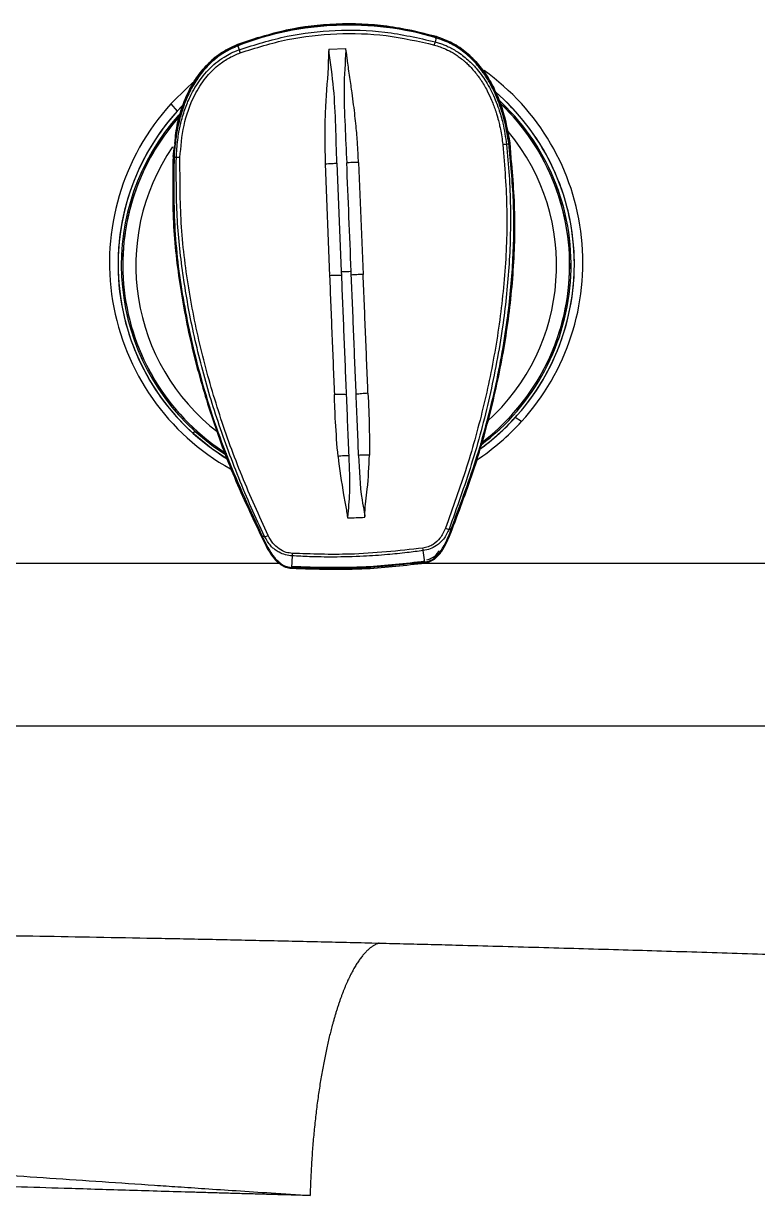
# Model space of a CAD drawing. Extents: x 526 to 610, y 679 to 808.
# Drawn here: x 573.57 to 577.83, y 753.36 to 760.17 of the extents above; entities that cross this region are included whole.
import ezdxf

# ---------------------------------------------------------------- set-up
doc = ezdxf.new("R2010")
doc.units = 0
doc.header["$MEASUREMENT"] = 0
doc.layers.add('1', color=4, linetype='Continuous')

# ---------------------------------------------------------------- blocks, each defined once
blk = doc.blocks.new('JETSETTER LX')
at = {"layer": '1', "color": 3, "linetype": 'Continuous', "lineweight": 25}
for p, q in [((48.6866, 63.1679), (48.8092, 63.2103)), ((48.6866, 63.1679), (48.6866, 63.1672)), ((48.6866, 63.1679), (48.6866, 63.1679)), ((49.8409, 63.207), (49.8351, 63.1837)), ((49.8426, 63.2145), (49.8426, 63.2137)), ((49.8426, 63.2145), (49.8426, 63.2145)), ((48.6888, 63.1605), (48.6962, 63.1378)), ((49.2163, 63.1412), (49.3163, 63.1453)), ((48.2992, 62.823), (48.3359, 62.7801)), ((50.2082, 62.8721), (50.1897, 62.8886)), ((48.3359, 62.7801), (48.3636, 62.8096)), ((48.32, 62.5738), (48.3122, 62.5165)), ((48.3123, 62.5173), (48.3204, 62.5774)), ((48.3184, 62.5939), (48.3184, 62.5931)), ((50.2492, 62.5882), (50.2614, 62.5932)), ((50.2614, 62.5932), (50.2623, 62.5936)), ((50.2682, 62.5962), (50.2683, 62.5953)), ((50.2682, 62.5962), (50.2768, 62.4807)), ((48.3123, 62.5173), (48.3122, 62.5165)), ((48.3191, 62.5149), (48.3182, 62.5152)), ((48.3191, 62.5149), (48.3314, 62.5109)), ((49.3897, 62.4835), (49.4167, 61.8332)), ((49.1961, 62.4756), (49.2215, 61.8254)), ((49.2642, 62.4793), (49.2893, 61.8494)), ((50.2811, 62.4802), (50.281, 62.481)), ((50.3371, 60.9791), (50.3004, 61.0026)), ((48.4409, 60.9209), (48.4281, 60.9106)), ((48.8334, 60.3094), (48.8325, 60.3093)), ((48.8443, 60.311), (48.8334, 60.3094)), ((49.9154, 60.3542), (49.9267, 60.3535)), ((49.9267, 60.3535), (49.9276, 60.3534)), ((49.0039, 60.1985), (48.9998, 60.1312)), ((49.7752, 60.1625), (49.7654, 60.2292)), ((48.9313, 60.1541), (45.6526, 60.1541)), ((52.0682, 60.1541), (49.6817, 60.1541)), ((53.622, 59.2102), (45.4485, 59.2102))]:
    blk.add_line(p, q, dxfattribs=at)
at = {"layer": '1', "color": 3, "linetype": 'Continuous', "lineweight": 25, "flags": 128}
for points in [[(49.5795, 63.2715), (49.6998, 63.2506), (49.8426, 63.2145)], [(49.6665, 63.2534), (49.699, 63.2469), (49.8414, 63.2109)], [(48.4384, 62.9563), (48.3978, 62.9212), (48.2992, 62.823)], [(48.4409, 60.9209), (48.5469, 60.8346), (48.6204, 60.7847)], [(48.6353, 60.7569), (48.5357, 60.823), (48.4281, 60.9106)]]:
    blk.add_lwpolyline(points, dxfattribs=at)
at = {"layer": '1', "color": 3, "linetype": 'Continuous', "lineweight": 25}
for centre, radius, start, end in [((49.3328, 61.4983), 1.7865, 81.1884, 111.15618), ((49.3328, 61.4963), 1.7845, 73.45882, 111.15626), ((49.5942, 63.2307), 0.2454, 344.48796, 348.96239), ((48.9156, 63.1979), 0.2275, 195.31459, 200.13721), ((49.3211, 61.9011), 1.372, 317.77734, 54.45693), ((49.3211, 61.8914), 1.3224, 317.77447, 49.20863), ((49.3154, 61.901), 1.3722, 137.78136, 240.80958), ((49.3209, 61.8913), 1.3226, 305.68153, 47.86699), ((49.3209, 61.8876), 1.2955, 306.88764, 46.33378), ((49.321, 61.8876), 1.3036, 306.65355, 47.86881), ((49.3152, 61.8913), 1.3224, 135.52234, 227.87219), ((49.3154, 61.8913), 1.3226, 137.77993, 239.08652), ((49.3152, 61.8876), 1.3035, 137.99102, 227.87217), ((49.3209, 61.8876), 1.2953, 306.89669, 46.05332), ((49.3155, 61.8876), 1.2955, 138.72438, 237.48635), ((49.3155, 61.8876), 1.2953, 138.41287, 237.69493), ((49.3209, 61.8845), 1.2192, 311.93031, 39.63801), ((49.3155, 61.8845), 1.2193, 145.5705, 232.53267), ((50.2515, 62.4015), 0.1867, 90.71581, 97.26508), ((48.344, 62.3259), 0.1854, 87.33447, 93.90117), ((49.3192, 61.8929), 1.3249, 305.75519, 317.7816), ((49.3192, 61.9027), 1.3745, 303.36784, 317.7814), ((48.8404, 60.3612), 0.0504, 274.39174, 299.16881), ((49.9152, 60.4047), 0.0505, 245.49135, 270.29617), ((49.4084, 60.1972), 0.3585, 5.12064, 7.41628), ((49.33, 60.1971), 0.3261, 177.23315, 179.75595)]:
    blk.add_arc(centre, radius, start, end, dxfattribs=at)
blk.add_open_spline([(49.8426, 63.2137), (49.7471, 63.2373), (49.5562, 63.2843), (49.2604, 63.2934), (48.9663, 63.2605), (48.7798, 63.1983), (48.6866, 63.1672)], degree=3, dxfattribs=at)
for points, knots in [([(48.6962, 63.1378), (48.7884, 63.1669), (48.9702, 63.2242), (49.2562, 63.2554), (49.547, 63.2491), (49.7378, 63.2058), (49.8351, 63.1837)], [0, 0, 0, 0, 0.250309, 0.493487, 0.741947, 1, 1, 1, 1]), ([(48.702, 63.1196), (48.7933, 63.1483), (48.9759, 63.2057), (49.2625, 63.2363), (49.5507, 63.2289), (49.7374, 63.1863), (49.8307, 63.1651)], [0, 0, 0, 0, 0.2499976, 0.499994, 0.7500074, 1, 1, 1, 1]), ([(48.6866, 63.1672), (48.6563, 63.1533), (48.5957, 63.1254), (48.5182, 63.0615), (48.4535, 62.9855), (48.4025, 62.8998), (48.3647, 62.808), (48.3323, 62.6997), (48.3245, 62.6203), (48.32, 62.5738)], [0, 0, 0, 0, 0.135318, 0.27056, 0.405679, 0.540626, 0.67539, 0.809983, 1, 1, 1, 1]), ([(48.3226, 62.5934), (48.3267, 62.6337), (48.334, 62.7069), (48.365, 62.8093), (48.4029, 62.9011), (48.4539, 62.9868), (48.5186, 63.0625), (48.596, 63.1263), (48.6564, 63.154), (48.6866, 63.1679)], [0, 0, 0, 0, 0.1691877, 0.3075477, 0.4459738, 0.5844501, 0.7229596, 0.8614813, 1, 1, 1, 1]), ([(48.6911, 63.1544), (48.6911, 63.1546), (48.6909, 63.1549), (48.6905, 63.1559), (48.6896, 63.1585), (48.6884, 63.162), (48.6869, 63.1659), (48.6867, 63.1668), (48.6866, 63.1672)], [0, 0, 0, 0, 0.021727, 0.048451, 0.136412, 0.464013, 0.814736, 1, 1, 1, 1]), ([(49.8307, 63.1651), (49.853, 63.1578), (49.8904, 63.1456), (49.9294, 63.1247), (49.9509, 63.1114), (49.9631, 63.1034), (49.9751, 63.0949), (49.9832, 63.0887), (49.9881, 63.0848), (49.9914, 63.0822), (49.9995, 63.0756), (50.0136, 63.0635), (50.033, 63.0451), (50.0543, 63.0222), (50.0749, 62.9972), (50.0878, 62.9799), (50.0958, 62.9683), (50.1115, 62.9452), (50.1357, 62.904), (50.1597, 62.8527), (50.1755, 62.8125), (50.1839, 62.7882), (50.1895, 62.771), (50.1928, 62.7601), (50.1958, 62.7501), (50.1975, 62.7438), (50.1983, 62.741), (50.1987, 62.7397), (50.1988, 62.7392), (50.1989, 62.7389), (50.1989, 62.7388), (50.1989, 62.7388), (50.1989, 62.7388), (50.1989, 62.7388), (50.1989, 62.7387), (50.1989, 62.7387), (50.1989, 62.7387), (50.199, 62.7384), (50.1993, 62.7375), (50.2025, 62.7256), (50.2076, 62.7053), (50.2185, 62.6559), (50.2238, 62.6169), (50.2279, 62.5867)], [0, 0, 0, 0, 0.094564, 0.157962, 0.177954, 0.1964, 0.216676, 0.23695, 0.237506, 0.241865, 0.253961, 0.279453, 0.31664, 0.361916, 0.404993, 0.44719, 0.448763, 0.461839, 0.559544, 0.640686, 0.689597, 0.73344, 0.744279, 0.7628, 0.779099, 0.78627, 0.789425, 0.790813, 0.791424, 0.791693, 0.791811, 0.791863, 0.791904, 0.791905, 0.791908, 0.791921, 0.791969, 0.79216, 0.792919, 0.795947, 0.841684, 0.877266, 1, 1, 1, 1]), ([(49.8351, 63.1837), (49.843, 63.1814), (49.8597, 63.1765), (49.8851, 63.167), (49.9121, 63.1552), (49.9402, 63.1405), (49.9823, 63.1148), (50.0305, 63.0767), (50.0765, 63.0281), (50.1105, 62.9837), (50.138, 62.941), (50.1628, 62.8953), (50.1852, 62.846), (50.208, 62.7848), (50.233, 62.6991), (50.2431, 62.6296), (50.2492, 62.5882)], [0, 0, 0, 0, 0.032343, 0.067621, 0.105834, 0.146976, 0.191052, 0.298234, 0.384938, 0.451123, 0.515508, 0.582863, 0.653192, 0.726484, 0.83706, 1, 1, 1, 1]), ([(49.839, 63.2007), (49.839, 63.2008), (49.8392, 63.2012), (49.8395, 63.2022), (49.8402, 63.2049), (49.8412, 63.2084), (49.8423, 63.2125), (49.8425, 63.2134), (49.8426, 63.2137)], [0, 0, 0, 0, 0.022801, 0.050088, 0.135437, 0.463573, 0.81489, 1, 1, 1, 1]), ([(50.2623, 62.5936), (50.2562, 62.6322), (50.2436, 62.7115), (50.2135, 62.8108), (50.1805, 62.8908), (50.1498, 62.9501), (50.1104, 63.012), (50.0597, 63.074), (49.9948, 63.1314), (49.9222, 63.1779), (49.8683, 63.1972), (49.8409, 63.207)], [0, 0, 0, 0, 0.149081, 0.305958, 0.3943, 0.478842, 0.560232, 0.673648, 0.782722, 0.889308, 1, 1, 1, 1]), ([(49.8426, 63.2145), (49.8738, 63.2031), (49.9362, 63.1803), (50.0186, 63.123), (50.0892, 63.0526), (50.1469, 62.9713), (50.1923, 62.883), (50.2395, 62.7592), (50.2567, 62.6613), (50.2682, 62.5962)], [0, 0, 0, 0, 0.125133, 0.250264, 0.375377, 0.500441, 0.625448, 0.750408, 1, 1, 1, 1]), ([(50.2683, 62.5953), (50.2568, 62.6604), (50.2397, 62.7581), (50.1926, 62.8817), (50.1472, 62.9701), (50.0896, 63.0515), (50.0189, 63.122), (49.9365, 63.1795), (49.8739, 63.2023), (49.8426, 63.2137)], [0, 0, 0, 0, 0.249062, 0.373846, 0.498786, 0.623896, 0.749165, 0.87455, 1, 1, 1, 1]), ([(48.6888, 63.1605), (48.6621, 63.1485), (48.6095, 63.1248), (48.5405, 63.0721), (48.4804, 63.0092), (48.4289, 62.9343), (48.3861, 62.8477), (48.3557, 62.7586), (48.3357, 62.6722), (48.3234, 62.5932), (48.3199, 62.5408), (48.3182, 62.5152)], [0, 0, 0, 0, 0.111062, 0.219204, 0.328205, 0.441569, 0.564532, 0.695225, 0.79984, 0.902244, 1, 1, 1, 1]), ([(48.3314, 62.5109), (48.3334, 62.5453), (48.3362, 62.595), (48.3478, 62.6676), (48.3622, 62.7336), (48.3859, 62.8085), (48.4224, 62.8917), (48.4765, 62.9794), (48.5432, 63.0496), (48.6043, 63.0934), (48.6498, 63.1192), (48.68, 63.1313), (48.6962, 63.1378)], [0, 0, 0, 0, 0.134317, 0.19393, 0.286019, 0.397716, 0.499325, 0.639409, 0.796776, 0.872857, 0.932098, 1, 1, 1, 1]), ([(48.3526, 62.5111), (48.3578, 62.5736), (48.368, 62.6982), (48.4233, 62.856), (48.4954, 62.9717), (48.5493, 63.0268), (48.5963, 63.0647), (48.6378, 63.093), (48.6811, 63.1109), (48.702, 63.1196)], [0, 0, 0, 0, 0.252442, 0.502952, 0.665116, 0.799001, 0.811084, 0.908696, 1, 1, 1, 1]), ([(49.2167, 63.1314), (49.2165, 63.1308), (49.2154, 63.1249), (49.2155, 63.1139), (49.2138, 63.0176), (49.2047, 62.9263), (49.1995, 62.8397), (49.1994, 62.8387), (49.1992, 62.8349), (49.1985, 62.8206), (49.1957, 62.7644), (49.192, 62.6467), (49.1946, 62.5397), (49.1961, 62.4756)], [0, 0, 0, 0, 0.003082, 0.02725, 0.050121, 0.44553, 0.445662, 0.446817, 0.450122, 0.462785, 0.512261, 0.707506, 1, 1, 1, 1]), ([(49.2163, 63.1412), (49.2163, 63.1396), (49.2165, 63.1363), (49.2166, 63.1331), (49.2167, 63.1314)], [0, 0, 0, 0, 0.5, 1, 1, 1, 1]), ([(49.2642, 62.4793), (49.2619, 62.5516), (49.2572, 62.6966), (49.2489, 62.9139), (49.2275, 63.0585), (49.2167, 63.1314)], [0, 0, 0, 0, 0.329609, 0.661729, 1, 1, 1, 1]), ([(49.3166, 63.1357), (49.3117, 63.0621), (49.3019, 62.9163), (49.311, 62.6989), (49.3179, 62.554), (49.3214, 62.4818)], [0, 0, 0, 0, 0.338238, 0.670377, 1, 1, 1, 1]), ([(49.3166, 63.1357), (49.3166, 63.1373), (49.3165, 63.1405), (49.3163, 63.1437), (49.3163, 63.1453)], [0, 0, 0, 0, 0.5, 1, 1, 1, 1]), ([(49.3897, 62.4835), (49.3892, 62.4938), (49.3881, 62.5164), (49.3862, 62.553), (49.3836, 62.5952), (49.38, 62.6431), (49.3752, 62.6964), (49.3691, 62.7552), (49.3613, 62.8195), (49.3535, 62.8786), (49.3461, 62.9316), (49.3393, 62.978), (49.3326, 63.0244), (49.3267, 63.0662), (49.3225, 63.0961), (49.3202, 63.1142), (49.3191, 63.124), (49.3181, 63.1306), (49.317, 63.1343), (49.3166, 63.1357)], [0, 0, 0, 0, 0.047083, 0.102822, 0.167172, 0.240062, 0.32144, 0.411316, 0.509842, 0.617397, 0.683425, 0.754852, 0.831571, 0.898217, 0.948338, 0.969627, 0.982103, 0.993555, 1, 1, 1, 1]), ([(50.2418, 62.7161), (50.2428, 62.7129), (50.2447, 62.7065), (50.2457, 62.6998), (50.2463, 62.6965)], [0, 0, 0, 0, 0.497924, 1, 1, 1, 1]), ([(50.2279, 62.5867), (50.2381, 62.4605), (50.2585, 62.208), (50.2428, 61.8275), (50.1976, 61.4501), (50.1221, 61.078), (50.0225, 60.7125), (49.937, 60.4767), (49.8942, 60.3587)], [0, 0, 0, 0, 0.166575, 0.333185, 0.499837, 0.666527, 0.833251, 1, 1, 1, 1]), ([(50.2492, 62.5882), (50.255, 62.5277), (50.2666, 62.4076), (50.2731, 62.2275), (50.2723, 62.0494), (50.2639, 61.8734), (50.2486, 61.6997), (50.217, 61.4481), (50.1554, 61.1226), (50.0511, 60.7297), (49.9604, 60.4786), (49.9154, 60.3542)], [0, 0, 0, 0, 0.079708, 0.15846, 0.236335, 0.313387, 0.38965, 0.46514, 0.646211, 0.824644, 1, 1, 1, 1]), ([(49.9276, 60.3534), (49.9779, 60.4871), (50.0787, 60.7547), (50.1886, 61.1698), (50.2588, 61.5618), (50.2911, 61.9267), (50.2956, 62.2615), (50.2734, 62.483), (50.2623, 62.5936)], [0, 0, 0, 0, 0.187062, 0.374643, 0.561878, 0.70843, 0.854413, 1, 1, 1, 1]), ([(49.9332, 60.3522), (49.9784, 60.4713), (50.0687, 60.7095), (50.1717, 61.0777), (50.2483, 61.4523), (50.2924, 61.8321), (50.3049, 62.2148), (50.2805, 62.4685), (50.2683, 62.5953)], [0, 0, 0, 0, 0.166636, 0.3332803, 0.4999374, 0.6666101, 0.8332943, 1, 1, 1, 1]), ([(50.2623, 62.5939), (50.263, 62.594), (50.2647, 62.5944), (50.2666, 62.5948), (50.2681, 62.5952), (50.2682, 62.5953), (50.2683, 62.5953)], [0, 0, 0, 0, 0.2756893, 0.613517, 0.8543912, 1, 1, 1, 1]), ([(48.3122, 62.5165), (48.3102, 62.3891), (48.3063, 62.1342), (48.3497, 61.7538), (48.4243, 61.3788), (48.5308, 61.0116), (48.6633, 60.6528), (48.7725, 60.4227), (48.8271, 60.3076)], [0, 0, 0, 0, 0.166706, 0.33339, 0.500063, 0.66672, 0.833364, 1, 1, 1, 1]), ([(48.3248, 62.5149), (48.3243, 62.5149), (48.323, 62.515), (48.3211, 62.5152), (48.3186, 62.5155), (48.316, 62.5158), (48.3138, 62.5161), (48.3123, 62.5164), (48.3122, 62.5165), (48.3122, 62.5165)], [0, 0, 0, 0, 0.055533, 0.165274, 0.342801, 0.555699, 0.762927, 0.910682, 1, 1, 1, 1]), ([(48.3182, 62.5152), (48.3165, 62.3737), (48.3132, 62.0901), (48.3687, 61.6665), (48.4688, 61.2242), (48.6186, 60.7673), (48.7613, 60.4619), (48.8325, 60.3093)], [0, 0, 0, 0, 0.185335, 0.371412, 0.558404, 0.779444, 1, 1, 1, 1]), ([(48.8443, 60.311), (48.8181, 60.367), (48.7655, 60.4794), (48.6929, 60.6521), (48.626, 60.8257), (48.5662, 60.9981), (48.5132, 61.1689), (48.4664, 61.3406), (48.4143, 61.5629), (48.3655, 61.8393), (48.3302, 62.1722), (48.331, 62.3972), (48.3314, 62.5109)], [0, 0, 0, 0, 0.082024, 0.164587, 0.247633, 0.327658, 0.40489, 0.482845, 0.561506, 0.704794, 0.850851, 1, 1, 1, 1]), ([(48.865, 60.3172), (48.8128, 60.4314), (48.7084, 60.6596), (48.5795, 61.0159), (48.4743, 61.3807), (48.3988, 61.7532), (48.3525, 62.1312), (48.3526, 62.3845), (48.3526, 62.5111)], [0, 0, 0, 0, 0.166754, 0.333479, 0.500172, 0.666827, 0.833439, 1, 1, 1, 1]), ([(49.3897, 62.4835), (49.3835, 62.4833), (49.3708, 62.4827), (49.3526, 62.4822), (49.3356, 62.4818), (49.3261, 62.4818), (49.3214, 62.4818)], [0, 0, 0, 0, 0.2478712, 0.4999828, 0.7521025, 1, 1, 1, 1]), ([(49.1961, 62.4756), (49.2024, 62.4758), (49.215, 62.4763), (49.2331, 62.4773), (49.25, 62.4783), (49.2595, 62.479), (49.2642, 62.4793)], [0, 0, 0, 0, 0.247915, 0.4999922, 0.7520956, 1, 1, 1, 1]), ([(49.3471, 61.8517), (49.3428, 61.9568), (49.3342, 62.1668), (49.3256, 62.3768), (49.3214, 62.4818)], [0, 0, 0, 0, 0.500057, 1, 1, 1, 1]), ([(49.2902, 61.8271), (49.2855, 61.827), (49.2759, 61.8269), (49.2589, 61.8266), (49.2405, 61.8261), (49.2278, 61.8256), (49.2215, 61.8254)], [0, 0, 0, 0, 0.247848, 0.500009, 0.752163, 1, 1, 1, 1]), ([(49.2215, 61.8254), (49.2261, 61.71), (49.2354, 61.4793), (49.2447, 61.2496), (49.2493, 61.1347)], [0, 0, 0, 0, 0.500128, 1, 1, 1, 1]), ([(49.2892, 61.8494), (49.2935, 61.8494), (49.3019, 61.8494), (49.3182, 61.8499), (49.3344, 61.8507), (49.3429, 61.8514), (49.3471, 61.8517)], [0, 0, 0, 0, 0.250241, 0.499995, 0.749751, 1, 1, 1, 1]), ([(49.2892, 61.8494), (49.2895, 61.845), (49.2899, 61.8375), (49.2901, 61.8301), (49.2902, 61.8271)], [0, 0, 0, 0, 0.591867, 1, 1, 1, 1]), ([(49.2902, 61.8271), (49.2948, 61.7113), (49.3041, 61.4799), (49.3135, 61.2495), (49.3182, 61.1343)], [0, 0, 0, 0, 0.500038, 1, 1, 1, 1]), ([(49.3479, 61.8294), (49.3478, 61.8331), (49.3475, 61.8405), (49.3473, 61.848), (49.3471, 61.8517)], [0, 0, 0, 0, 0.499999, 1, 1, 1, 1]), ([(49.4167, 61.8332), (49.4104, 61.8329), (49.3976, 61.8324), (49.3793, 61.8314), (49.3622, 61.8304), (49.3526, 61.8297), (49.3479, 61.8294)], [0, 0, 0, 0, 0.247841, 0.499996, 0.752155, 1, 1, 1, 1]), ([(49.3759, 61.1367), (49.3713, 61.2519), (49.3621, 61.4823), (49.3526, 61.7137), (49.3479, 61.8294)], [0, 0, 0, 0, 0.499962, 1, 1, 1, 1]), ([(49.4447, 61.1426), (49.4401, 61.2574), (49.4307, 61.4872), (49.4213, 61.7179), (49.4167, 61.8332)], [0, 0, 0, 0, 0.499872, 1, 1, 1, 1]), ([(49.3182, 61.1343), (49.3135, 61.1346), (49.3039, 61.1352), (49.2868, 61.1355), (49.2684, 61.1354), (49.2556, 61.1349), (49.2493, 61.1347)], [0, 0, 0, 0, 0.24784, 0.500001, 0.75216, 1, 1, 1, 1]), ([(49.2706, 60.7765), (49.2652, 60.8431), (49.2554, 60.9621), (49.2512, 61.082), (49.2493, 61.1347)], [0, 0, 0, 0, 0.559819, 1, 1, 1, 1]), ([(49.3182, 61.1343), (49.3207, 61.0749), (49.3255, 60.9559), (49.3303, 60.8383), (49.3327, 60.7795)], [0, 0, 0, 0, 0.500114, 1, 1, 1, 1]), ([(49.4447, 61.1426), (49.4384, 61.1423), (49.4257, 61.1417), (49.4073, 61.1403), (49.3902, 61.1386), (49.3806, 61.1373), (49.3759, 61.1367)], [0, 0, 0, 0, 0.247844, 0.500004, 0.752163, 1, 1, 1, 1]), ([(49.3903, 60.7819), (49.3879, 60.8407), (49.3832, 60.9583), (49.3783, 61.0772), (49.3759, 61.1367)], [0, 0, 0, 0, 0.499886, 1, 1, 1, 1]), ([(49.4447, 61.1426), (49.4479, 61.0755), (49.4534, 60.9557), (49.4528, 60.8363), (49.4525, 60.7838)], [0, 0, 0, 0, 0.560181, 1, 1, 1, 1]), ([(49.4525, 60.7838), (49.4411, 60.7839), (49.4184, 60.7841), (49.3997, 60.7826), (49.3903, 60.7819)], [0, 0, 0, 0, 0.500027, 1, 1, 1, 1]), ([(49.3903, 60.7819), (49.3935, 60.6954), (49.3976, 60.5851), (49.42, 60.4701), (49.4255, 60.4389), (49.4266, 60.4309), (49.4268, 60.4288), (49.4269, 60.4283), (49.427, 60.4281), (49.427, 60.428), (49.427, 60.428)], [0, 0, 0, 0, 0.730021, 0.931374, 0.982115, 0.995104, 0.998552, 0.999523, 0.999822, 1, 1, 1, 1]), ([(49.427, 60.428), (49.427, 60.4282), (49.427, 60.4301), (49.4269, 60.4367), (49.4275, 60.4894), (49.4461, 60.6052), (49.4501, 60.7178), (49.4525, 60.7838)], [0, 0, 0, 0, 0.001608, 0.01565, 0.05589, 0.446078, 1, 1, 1, 1]), ([(49.3327, 60.7795), (49.3233, 60.7795), (49.3046, 60.7795), (49.2819, 60.7775), (49.2706, 60.7765)], [0, 0, 0, 0, 0.499972, 1, 1, 1, 1]), ([(49.2706, 60.7765), (49.2804, 60.7016), (49.2937, 60.5998), (49.3154, 60.4881), (49.3221, 60.4479), (49.324, 60.4331), (49.3246, 60.4288), (49.325, 60.426), (49.3257, 60.4245), (49.326, 60.4239)], [0, 0, 0, 0, 0.632717, 0.860019, 0.958232, 0.975919, 0.985986, 0.994959, 1, 1, 1, 1]), ([(49.3327, 60.7795), (49.3361, 60.7083), (49.3417, 60.5896), (49.3305, 60.4712), (49.326, 60.4239)], [0, 0, 0, 0, 0.600626, 1, 1, 1, 1]), ([(49.326, 60.4239), (49.326, 60.4231), (49.3261, 60.4214), (49.3261, 60.4197), (49.3262, 60.4189)], [0, 0, 0, 0, 0.5, 1, 1, 1, 1]), ([(49.3262, 60.4189), (49.3428, 60.4195), (49.3762, 60.4208), (49.4095, 60.4222), (49.4262, 60.4229)], [0, 0, 0, 0, 0.5, 1, 1, 1, 1]), ([(49.4262, 60.4229), (49.4261, 60.4238), (49.426, 60.4255), (49.4267, 60.4272), (49.427, 60.428)], [0, 0, 0, 0, 0.486281, 1, 1, 1, 1]), ([(48.8384, 60.3122), (48.838, 60.312), (48.8368, 60.3114), (48.8351, 60.3107), (48.8329, 60.3098), (48.8305, 60.3088), (48.8286, 60.3081), (48.8273, 60.3076), (48.8272, 60.3076), (48.8271, 60.3076)], [0, 0, 0, 0, 0.055533, 0.165274, 0.342801, 0.555699, 0.762927, 0.910682, 1, 1, 1, 1]), ([(48.8271, 60.3076), (48.8457, 60.2687), (48.8738, 60.2099), (48.9262, 60.153), (48.9659, 60.1313), (48.9883, 60.128), (48.9995, 60.1263)], [0, 0, 0, 0, 0.491785, 0.743117, 0.871146, 1, 1, 1, 1]), ([(48.8325, 60.3093), (48.8522, 60.2674), (48.8807, 60.207), (48.9358, 60.1525), (48.9717, 60.1351), (48.9906, 60.1325), (48.9998, 60.1312)], [0, 0, 0, 0, 0.538397, 0.778103, 0.891276, 1, 1, 1, 1]), ([(49.0039, 60.1985), (48.9908, 60.2001), (48.9648, 60.2033), (48.9315, 60.2167), (48.9065, 60.2323), (48.8911, 60.2454), (48.868, 60.269), (48.8552, 60.2917), (48.8443, 60.311)], [0, 0, 0, 0, 0.191715, 0.382753, 0.51862, 0.620937, 0.677461, 1, 1, 1, 1]), ([(49.0043, 60.2129), (48.9927, 60.2144), (48.9657, 60.2179), (48.9259, 60.238), (48.8897, 60.2725), (48.8734, 60.302), (48.865, 60.3172)], [0, 0, 0, 0, 0.189796, 0.444631, 0.713682, 1, 1, 1, 1]), ([(49.8942, 60.3587), (49.8849, 60.3386), (49.8681, 60.3025), (49.8299, 60.2677), (49.7949, 60.2498), (49.7741, 60.2456), (49.7638, 60.2435)], [0, 0, 0, 0, 0.3633353, 0.6533476, 0.8286398, 1, 1, 1, 1]), ([(49.9154, 60.3542), (49.9061, 60.3341), (49.8888, 60.2968), (49.8474, 60.2591), (49.8059, 60.2377), (49.7789, 60.232), (49.7654, 60.2292)], [0, 0, 0, 0, 0.322452, 0.598474, 0.799025, 1, 1, 1, 1]), ([(49.7752, 60.1625), (49.7843, 60.1645), (49.8029, 60.1686), (49.8373, 60.1888), (49.8879, 60.2476), (49.9114, 60.3101), (49.9276, 60.3534)], [0, 0, 0, 0, 0.108762, 0.221897, 0.4616, 1, 1, 1, 1]), ([(49.7761, 60.1576), (49.7871, 60.1601), (49.8091, 60.1653), (49.8469, 60.1901), (49.8946, 60.251), (49.9178, 60.3119), (49.9332, 60.3522)], [0, 0, 0, 0, 0.1288499, 0.2568789, 0.5082126, 1, 1, 1, 1]), ([(49.9215, 60.3559), (49.9219, 60.3557), (49.9232, 60.3552), (49.9249, 60.3546), (49.9272, 60.3539), (49.9297, 60.3531), (49.9317, 60.3525), (49.933, 60.3521), (49.9332, 60.3522), (49.9332, 60.3522)], [0, 0, 0, 0, 0.055533, 0.165274, 0.342801, 0.555699, 0.762927, 0.910682, 1, 1, 1, 1]), ([(49.7638, 60.2435), (49.6224, 60.228), (49.3698, 60.2004), (49.1159, 60.2091), (49.0043, 60.2129)], [0, 0, 0, 0, 0.559943, 1, 1, 1, 1]), ([(49.0002, 60.1378), (49.1452, 60.1333), (49.4041, 60.1253), (49.6612, 60.1556), (49.7743, 60.169)], [0, 0, 0, 0, 0.559951, 1, 1, 1, 1]), ([(49.7654, 60.2292), (49.7345, 60.225), (49.6653, 60.2158), (49.5499, 60.2044), (49.4066, 60.1947), (49.2554, 60.1908), (49.1168, 60.1926), (49.0373, 60.1968), (49.0039, 60.1985)], [0, 0, 0, 0, 0.122705, 0.274469, 0.455296, 0.686948, 0.868512, 1, 1, 1, 1]), ([(49.787, 60.1752), (49.8043, 60.1812), (49.8349, 60.1917), (49.8516, 60.2189), (49.8588, 60.2306)], [0, 0, 0, 0, 0.567402, 1, 1, 1, 1]), ([(48.9995, 60.1263), (49.1449, 60.1218), (49.4046, 60.1137), (49.6626, 60.1442), (49.7761, 60.1576)], [0, 0, 0, 0, 0.55995, 1, 1, 1, 1]), ([(49.0002, 60.1378), (49.0002, 60.1374), (49.0001, 60.136), (49, 60.1343), (48.9999, 60.132), (48.9997, 60.1296), (48.9996, 60.1276), (48.9995, 60.1263), (48.9995, 60.1263), (48.9995, 60.1263)], [0, 0, 0, 0, 0.055533, 0.165274, 0.342801, 0.555699, 0.762927, 0.910682, 1, 1, 1, 1]), ([(49.7752, 60.1625), (49.6464, 60.1477), (49.3887, 60.118), (49.1295, 60.1268), (48.9998, 60.1312)], [0, 0, 0, 0, 0.499974, 1, 1, 1, 1]), ([(49.7753, 60.1625), (49.7754, 60.1619), (49.7756, 60.1605), (49.7758, 60.1589), (49.776, 60.1576), (49.776, 60.1576), (49.7761, 60.1576)], [0, 0, 0, 0, 0.235409, 0.592024, 0.846294, 1, 1, 1, 1]), ([(45.4485, 58.015), (45.4683, 58.0149), (45.5083, 58.0147), (45.5686, 58.0143), (45.6298, 58.014), (45.6918, 58.0135), (45.7546, 58.0131), (45.8183, 58.0126), (45.8829, 58.0121), (46.0114, 58.011), (46.2066, 58.0091), (46.4664, 58.0062), (46.7287, 58.003), (46.9877, 57.9994), (47.2445, 57.9956), (47.5233, 57.9911), (47.8287, 57.9858), (48.1628, 57.9796), (48.443, 57.974), (48.668, 57.9693), (48.8362, 57.9656), (49.0044, 57.9619), (49.1728, 57.9581), (49.3413, 57.9541), (49.4535, 57.9514), (49.5096, 57.9501)], [0, 0, 0, 0, 0.0144079, 0.0290254, 0.0438529, 0.0588909, 0.0741399, 0.0896002, 0.1052722, 0.1211563, 0.1832856, 0.2477177, 0.3110376, 0.3754319, 0.4378627, 0.4999911, 0.5810814, 0.6636899, 0.7478339, 0.7896213, 0.8315024, 0.8734789, 0.9155528, 0.9577259, 1, 1, 1, 1]), ([(49.5096, 57.9501), (49.5073, 57.9493), (49.5028, 57.9478), (49.496, 57.945), (49.4891, 57.9418), (49.4823, 57.9382), (49.4753, 57.934), (49.4684, 57.9294), (49.4614, 57.9244), (49.4544, 57.9188), (49.4474, 57.9128), (49.4403, 57.9063), (49.4333, 57.8993), (49.4262, 57.8918), (49.4191, 57.8838), (49.412, 57.8753), (49.405, 57.8663), (49.3979, 57.8568), (49.3908, 57.8468), (49.3838, 57.8363), (49.3767, 57.8253), (49.3697, 57.8137), (49.3627, 57.8017), (49.3557, 57.7891), (49.3488, 57.7761), (49.3419, 57.7625), (49.335, 57.7484), (49.3282, 57.7339), (49.3214, 57.7188), (49.3147, 57.7033), (49.308, 57.6873), (49.3014, 57.6708), (49.2949, 57.6538), (49.2884, 57.6364), (49.282, 57.6185), (49.2757, 57.6001), (49.2694, 57.5814), (49.2632, 57.5621), (49.2572, 57.5425), (49.2512, 57.5225), (49.2453, 57.502), (49.2384, 57.4773), (49.2306, 57.448), (49.2219, 57.4137), (49.2135, 57.3781), (49.2052, 57.3413), (49.1971, 57.3034), (49.1893, 57.2643), (49.1817, 57.2242), (49.1745, 57.183), (49.1675, 57.1408), (49.1608, 57.0977), (49.1544, 57.0537), (49.1484, 57.0089), (49.1428, 56.9634), (49.1375, 56.9171), (49.1326, 56.8704), (49.1281, 56.823), (49.1241, 56.7753), (49.1204, 56.7272), (49.1171, 56.6789), (49.1143, 56.6303), (49.1119, 56.5817), (49.1099, 56.533), (49.1089, 56.5006), (49.1084, 56.4844)], [0, 0, 0, 0, 0.011444, 0.022961, 0.034549, 0.046208, 0.057936, 0.069732, 0.081596, 0.093525, 0.10552, 0.117577, 0.129696, 0.141875, 0.154114, 0.16641, 0.178761, 0.191167, 0.203624, 0.216133, 0.22869, 0.241294, 0.253943, 0.266635, 0.279368, 0.29214, 0.304949, 0.317793, 0.33067, 0.343577, 0.356512, 0.369473, 0.382458, 0.395465, 0.408491, 0.421533, 0.43459, 0.447659, 0.460738, 0.473824, 0.486915, 0.500008, 0.520345, 0.540894, 0.561645, 0.582588, 0.603711, 0.625004, 0.646454, 0.668049, 0.689777, 0.711623, 0.733575, 0.755619, 0.77774, 0.799924, 0.822157, 0.844423, 0.866709, 0.888998, 0.911278, 0.933532, 0.955746, 0.977907, 1, 1, 1, 1]), ([(49.5096, 57.9501), (49.5364, 57.9494), (49.59, 57.9481), (49.6706, 57.9461), (49.7514, 57.944), (49.8325, 57.942), (49.9138, 57.9399), (50.046, 57.9364), (50.2304, 57.9314), (50.5416, 57.9228), (50.8485, 57.9138), (51.1541, 57.9046), (51.3845, 57.8976), (51.6195, 57.8903), (51.8549, 57.8829), (52.0914, 57.8754), (52.3305, 57.8678), (52.568, 57.8602), (52.7999, 57.8527), (53.0206, 57.8455), (53.1639, 57.8407), (53.2337, 57.8384)], [0, 0, 0, 0, 0.021169, 0.042431, 0.063787, 0.085237, 0.106781, 0.12842, 0.190326, 0.253749, 0.377207, 0.436719, 0.49999, 0.563181, 0.6267, 0.690548, 0.754725, 0.820479, 0.883275, 0.943116, 1, 1, 1, 1]), ([(45.4485, 56.7296), (45.4709, 56.7282), (45.5202, 56.725), (45.601, 56.7199), (45.6956, 56.7139), (45.8042, 56.7069), (45.9268, 56.6989), (46.0635, 56.6899), (46.2146, 56.6799), (46.4798, 56.6622), (46.8418, 56.6376), (47.2484, 56.6097), (47.6995, 56.5786), (48.0477, 56.5548), (48.3473, 56.5346), (48.505, 56.5241), (48.6859, 56.5121), (48.8897, 56.4988), (49.0329, 56.4897), (49.1084, 56.4849)], [0, 0, 0, 0, 0.018035, 0.039751, 0.065188, 0.09439, 0.127405, 0.164284, 0.205076, 0.249831, 0.379538, 0.499717, 0.582392, 0.749855, 0.786906, 0.830479, 0.880554, 0.937085, 1, 1, 1, 1]), ([(49.1083, 56.484), (49.0789, 56.4848), (49.0202, 56.4864), (48.9321, 56.4888), (48.844, 56.4912), (48.7561, 56.4937), (48.6682, 56.4962), (48.5804, 56.4987), (48.4927, 56.5012), (48.3114, 56.5065), (48.0406, 56.5145), (47.6106, 56.5277), (47.1236, 56.5429), (46.6462, 56.5581), (46.2522, 56.5708), (45.9669, 56.5801), (45.7192, 56.5882), (45.5069, 56.5952), (45.2948, 56.6023), (45.0828, 56.6095), (44.8702, 56.6166), (44.6863, 56.6226), (44.5306, 56.6276), (44.4027, 56.6316), (44.2741, 56.6356), (44.1451, 56.6395), (44.0588, 56.642), (44.0156, 56.6433)], [0, 0, 0, 0, 0.017723, 0.035412, 0.053067, 0.070688, 0.088275, 0.105828, 0.123346, 0.140832, 0.214387, 0.285106, 0.396805, 0.502894, 0.566447, 0.628103, 0.66984, 0.711112, 0.751933, 0.793275, 0.834469, 0.875509, 0.900175, 0.924957, 0.949854, 0.974869, 1, 1, 1, 1])]:
    blk.add_open_spline(points, degree=3, knots=knots, dxfattribs=at)

msp = doc.modelspace()

# ---------------------------------------------------------------- block references
at = {"layer": '1'}
msp.add_blockref('JETSETTER LX', (526.127, 696.8772), dxfattribs=at)

doc.saveas('drawing.dxf')
